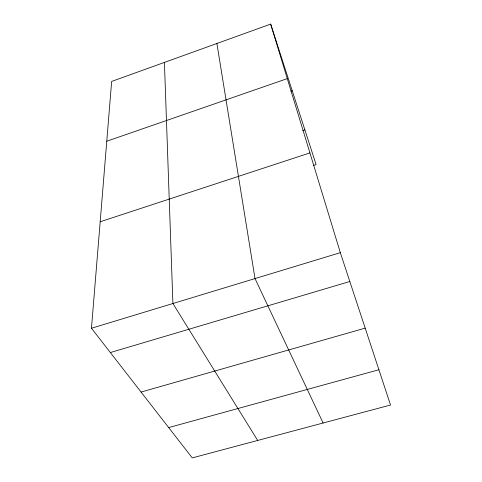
<?xml version="1.0" encoding="UTF-8"?>
<svg xmlns="http://www.w3.org/2000/svg" width="482" height="482" viewBox="0 0 482 482"><rect width="100%" height="100%" fill="white"/><g stroke="black" fill="none" stroke-linecap="round" stroke-linejoin="round"><path stroke-width="0.72" d="M270.673 24.1L340.322 252.67L390.534 405.031L192.252 457.9L91.466 328.254L111.655 81.434L270.673 24.1L316.102 164.585L313.264 165.507M106.769 141.226L287.29 78.62M290.809 91.212L292.219 90.73M302.762 130.592L304.877 129.887M100.178 221.768L309.926 152.908M91.466 328.254L340.322 252.67M110.354 352.547L349.83 281.506M141.075 392.065L365.193 328.134M168.682 427.576L378.9 369.736M257.683 440.452L172.905 303.521L164.416 62.407M323.115 423.009L255.014 278.578L216.894 43.488"/></g></svg>
